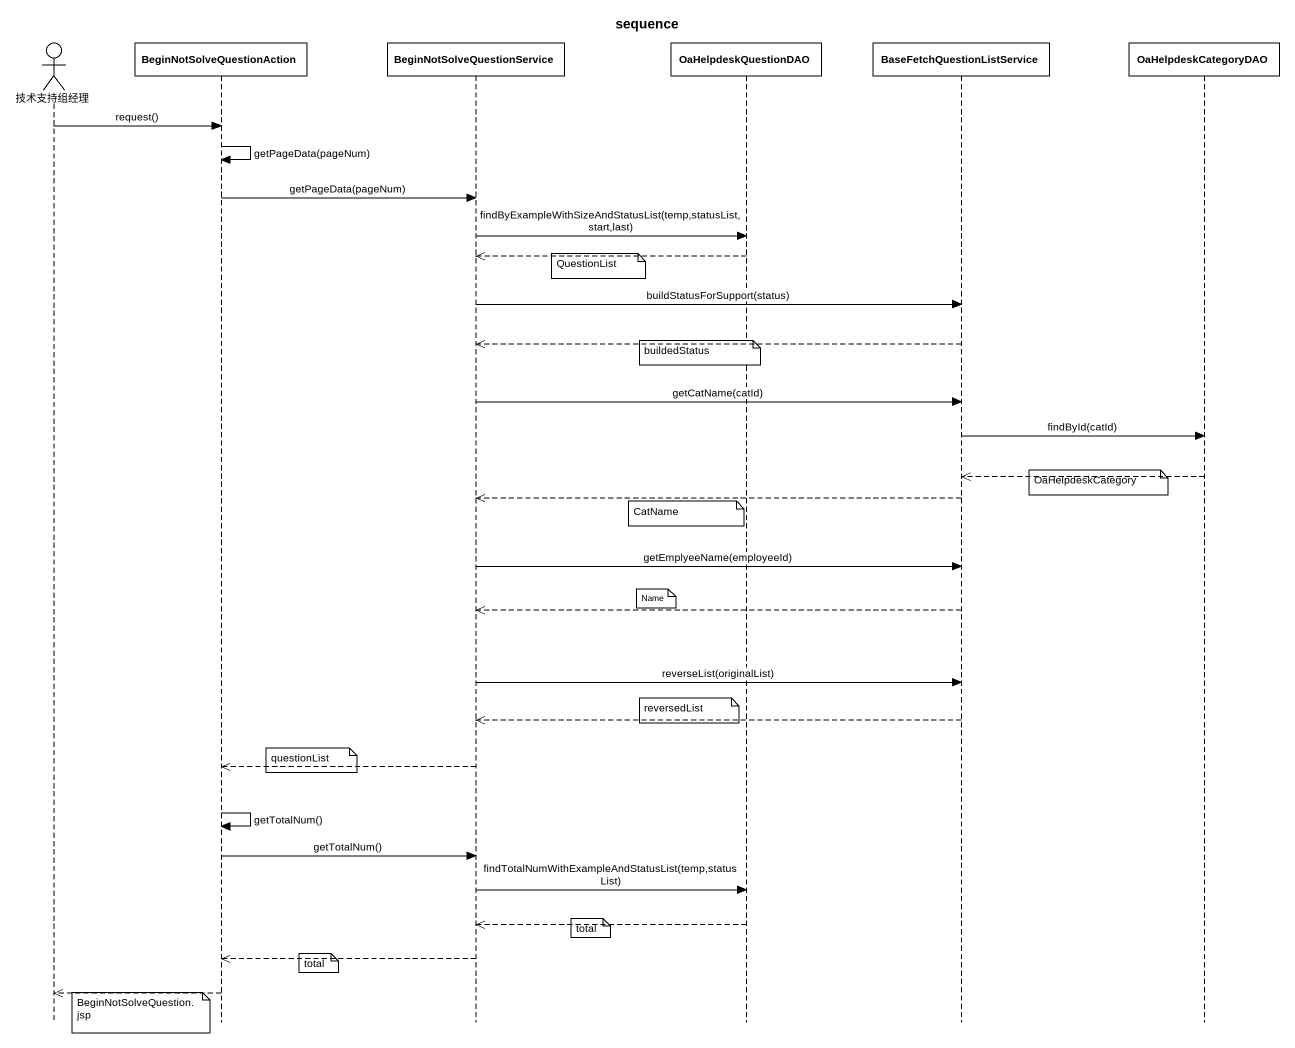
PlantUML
@startuml
title sequence
hide footbox
actor 技术支持组经理
participant BeginNotSolveQuestionAction
participant BeginNotSolveQuestionService
participant OaHelpdeskQuestionDAO
participant BaseFetchQuestionListService
participant OaHelpdeskCategoryDAO

技术支持组经理 -> BeginNotSolveQuestionAction : request()
BeginNotSolveQuestionAction -> BeginNotSolveQuestionAction : getPageData(pageNum)
BeginNotSolveQuestionAction -> BeginNotSolveQuestionService : getPageData(pageNum)
BeginNotSolveQuestionService -> OaHelpdeskQuestionDAO : findByExampleWithSizeAndStatusList(temp,statusList,start,last)
OaHelpdeskQuestionDAO -->> BeginNotSolveQuestionService
note right of BeginNotSolveQuestionService : QuestionList
BeginNotSolveQuestionService -> BaseFetchQuestionListService : buildStatusForSupport(status)
BaseFetchQuestionListService -->> BeginNotSolveQuestionService
note over OaHelpdeskQuestionDAO : buildedStatus
BeginNotSolveQuestionService -> BaseFetchQuestionListService : getCatName(catId)
BaseFetchQuestionListService -> OaHelpdeskCategoryDAO : findById(catId)
OaHelpdeskCategoryDAO -->> BaseFetchQuestionListService
note left of OaHelpdeskCategoryDAO : OaHelpdeskCategory
BaseFetchQuestionListService -->> BeginNotSolveQuestionService
note left of OaHelpdeskQuestionDAO : CatName
BeginNotSolveQuestionService -> BaseFetchQuestionListService : getEmplyeeName(employeeId)
note left of OaHelpdeskQuestionDAO : Name
BaseFetchQuestionListService -->> BeginNotSolveQuestionService
BeginNotSolveQuestionService -> BaseFetchQuestionListService : reverseList(originalList)
note left of OaHelpdeskQuestionDAO : reversedList
BaseFetchQuestionListService -->> BeginNotSolveQuestionService
note right of BeginNotSolveQuestionAction : questionList
BeginNotSolveQuestionService -->> BeginNotSolveQuestionAction
BeginNotSolveQuestionAction -> BeginNotSolveQuestionAction : getTotalNum()
BeginNotSolveQuestionAction -> BeginNotSolveQuestionService : getTotalNum()
BeginNotSolveQuestionService -> OaHelpdeskQuestionDAO : findTotalNumWithExampleAndStatusList(temp,statusList)
OaHelpdeskQuestionDAO -->> BeginNotSolveQuestionService
note right of BeginNotSolveQuestionService : total
BeginNotSolveQuestionService -->> BeginNotSolveQuestionAction
note right of BeginNotSolveQuestionAction : total
BeginNotSolveQuestionAction -->> 技术支持组经理
note left of BeginNotSolveQuestionAction : BeginNotSolveQuestion.jsp
@enduml
